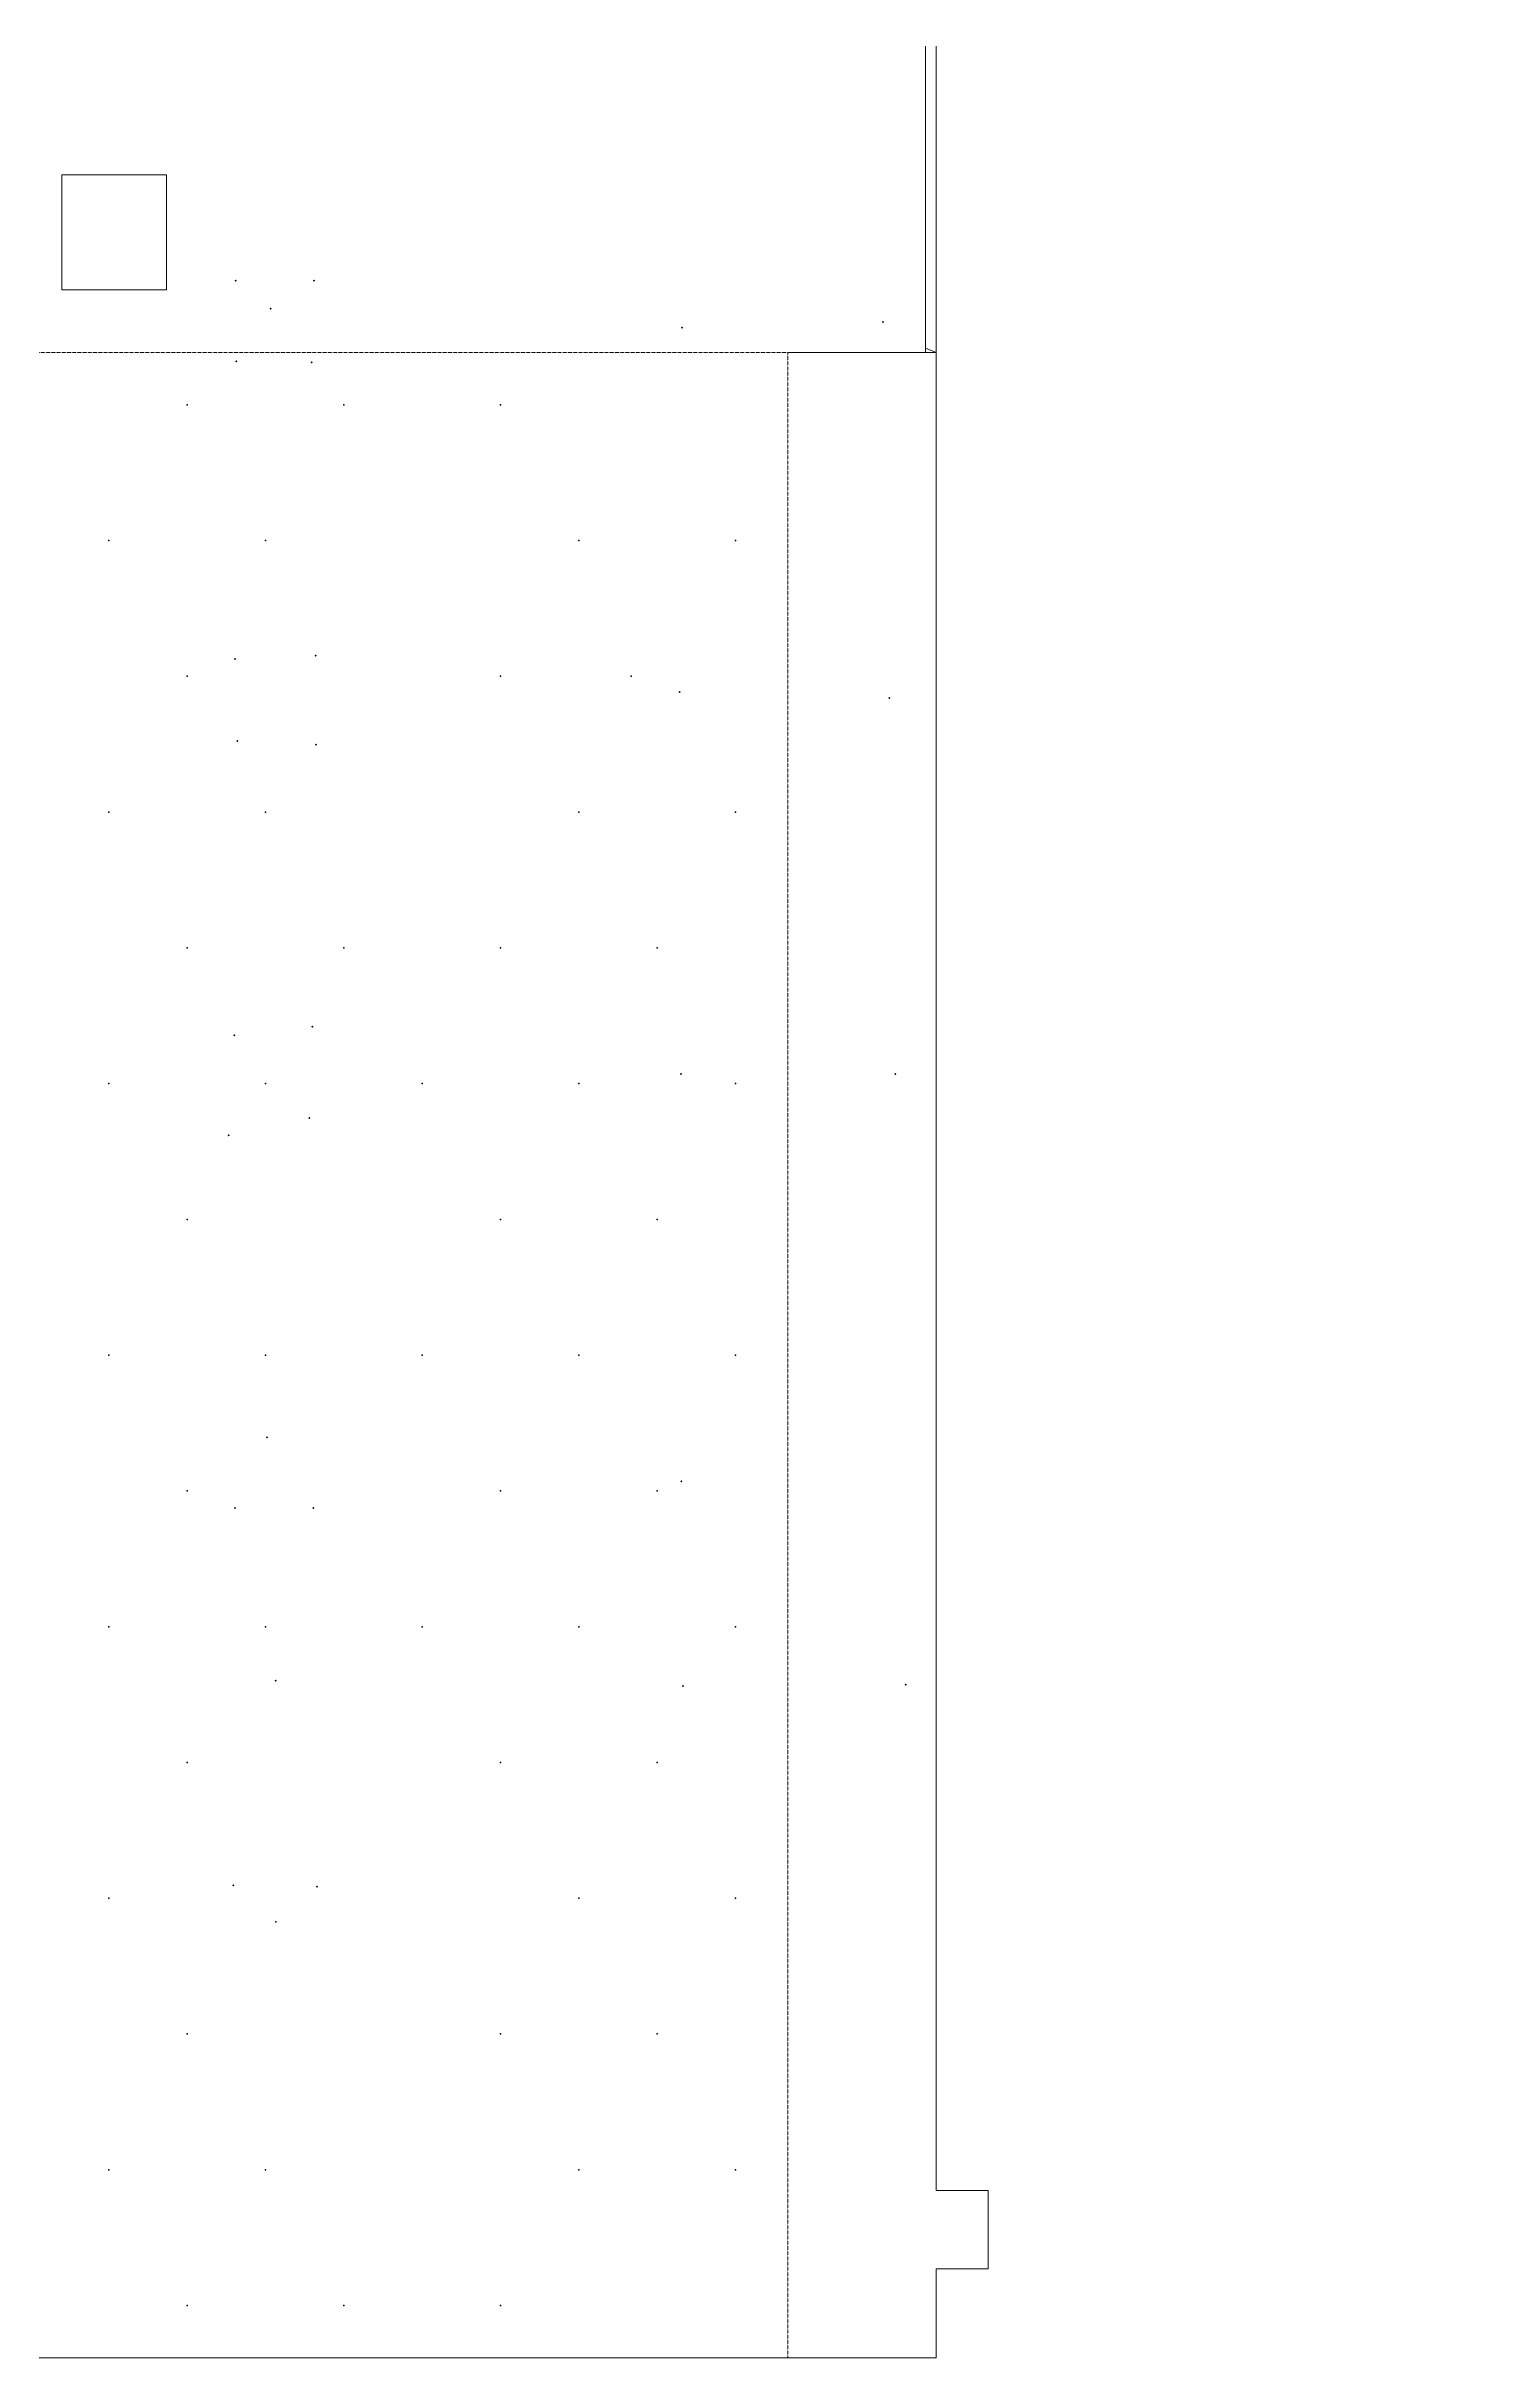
# Model space of a CAD drawing. Header units: millimetres. Extents: x 119429 to 174251, y -1700 to 42564.
# Drawn here: x 146550 to 174251, y -1700 to 42564 of the extents above; entities that cross this region are included whole.
import ezdxf

# ---------------------------------------------------------------- set-up
doc = ezdxf.new("R2010")
doc.units = ezdxf.units.MM
doc.header["$PDSIZE"] = 40
doc.linetypes.add('Hidden', pattern=[6, 4, -2])
for name, color, linetype, lineweight in [('A--L23__Vloeren', 3, 'Continuous', 13), ('A--L28__Hoofddraagconstructies', 3, 'Continuous', 13), ('A--LD30__DetailPenMiddel', 3, 'Continuous', 9), ('A--T$01A__Algemeen', 1, 'Continuous', 13), ('Bestaande paal verwijderen POINTS', 3, 'Continuous', 200)]:
    doc.layers.add(name, color=color, linetype=linetype, lineweight=lineweight)
doc.layers.add('Nieuwe paal POINTS', color=6, linetype='Continuous')
doc.styles.add('Arial_3', font='arial.ttf', dxfattribs={"height": 50})

msp = doc.modelspace()

# ---------------------------------------------------------------- linework, layer by layer
at = {"layer": 'A--L23__Vloeren'}
for p, q in [((163390, 36700), (163390, 42564)), ((146850, 37900), (146850, 40100)), ((146850, 40100), (148850, 40100)), ((148850, 40100), (148850, 37900)), ((148850, 37900), (146850, 37900)), ((163590, 36700), (160750, 36700)), ((160750, 36700), (163390, 36700)), ((163590, 1500), (163590, 36700)), ((164590, 1500), (163590, 1500)), ((164590, 0), (164590, 1500)), ((163590, -1700), (163590, 0)), ((163590, 0), (164590, 0)), ((122750, -1700), (163590, -1700))]:
    msp.add_line(p, q, dxfattribs=at)
at = {"layer": 'A--L28__Hoofddraagconstructies'}
for p, q in [((163590, 42564), (163590, 36700)), ((163390, 36780), (163590, 36700)), ((163590, 36700), (163390, 36780))]:
    msp.add_line(p, q, dxfattribs=at)
at = {"layer": 'A--LD30__DetailPenMiddel', "linetype": 'Hidden'}
for p in [(124550, 36700), (160750, -1700)]:
    msp.add_line(p, (160750, 36700), dxfattribs=at)
at = {"layer": 'Bestaande paal verwijderen POINTS', "lineweight": 200}
for p in [(150175, 38073), (151676, 38076), (150846, 37537), (162574, 37286), (158727, 37174), (150188, 36532), (151636, 36514), (150162, 30830), (151712, 30894), (158678, 30197), (162694, 30086), (150208, 29257), (151713, 29191), (150152, 23621), (151644, 23790), (158703, 22881), (162813, 22886), (150044, 21711), (151587, 22039), (150775, 15925), (150775, 15925), (158712, 15081), (150163, 14573), (150163, 14571), (151663, 14573), (150942, 11266), (158747, 11162), (163007, 11187), (150135, 7347), (151732, 7322)]:
    msp.add_point(p, dxfattribs=at)
at = {"layer": 'Nieuwe paal POINTS'}
for p in [(149250, 35700), (152250, 35700), (155250, 35700), (147750, 33100), (150750, 33100), (156750, 33100), (159750, 33100), (149250, 30500), (155250, 30500), (157750, 30500), (147750, 27900), (150750, 27900), (156750, 27900), (159750, 27900), (149250, 25300), (152250, 25300), (155250, 25300), (158250, 25300), (147750, 22700), (150750, 22700), (153750, 22700), (156750, 22700), (159750, 22700), (149250, 20100), (155250, 20100), (158250, 20100), (147750, 17500), (150750, 17500), (153750, 17500), (156750, 17500), (159750, 17500), (149250, 14900), (155250, 14900), (158250, 14900), (147750, 12300), (150750, 12300), (153750, 12300), (156750, 12300), (159750, 12300), (149250, 9700), (155250, 9700), (158250, 9700), (147750, 7100), (156750, 7100), (159750, 7100), (150950, 6650), (149250, 4500), (155250, 4500), (158250, 4500), (147750, 1900), (150750, 1900), (156750, 1900), (159750, 1900), (149250, -700), (152250, -700), (155250, -700)]:
    msp.add_point(p, dxfattribs=at)

# ---------------------------------------------------------------- texts
at = {"layer": 'A--T$01A__Algemeen', "color": 7, "char_height": 50, "attachment_point": 1, "style": 'Arial_3'}
for s, insert, width in [('^I^I', (173715, 3631), 333.5), ('^I', (173882, 3552), 131.48), ('^I^I', (174132, 3473), 312.66), ('^I', (174251, 3393), 168.35)]:
    msp.add_mtext(s, dxfattribs=dict(at, insert=insert, width=width))

doc.saveas('drawing.dxf')
